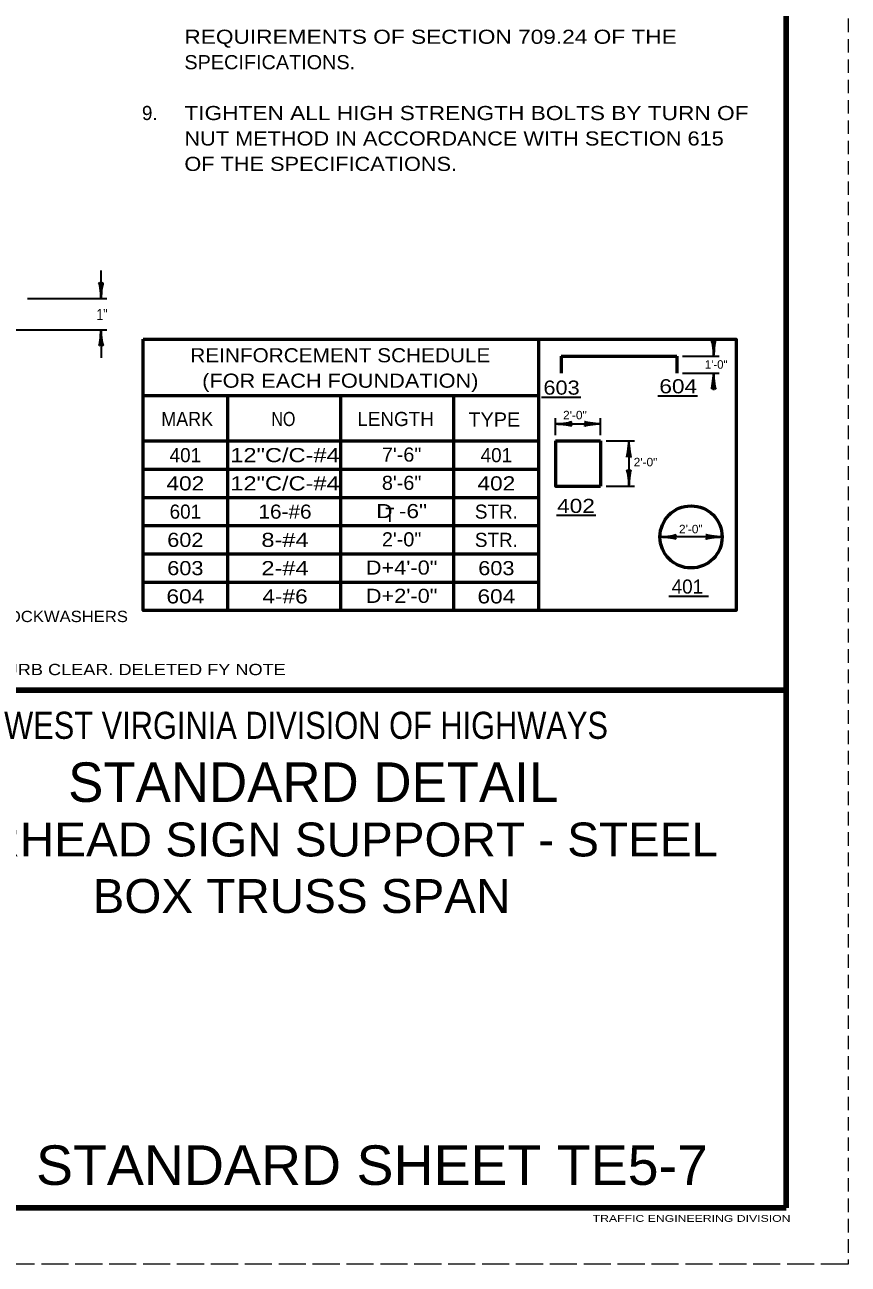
# Model space of a CAD drawing. Extents: x -1 to 679, y -1 to 440.
# Drawn here: x 533.3 to 679, y -0.5 to 218.8 of the extents above; entities that cross this region are included whole.
import ezdxf
from ezdxf.enums import TextEntityAlignment as Align

# ---------------------------------------------------------------- set-up
doc = ezdxf.new("R2010")
doc.units = 0
doc.header["$LTSCALE"] = 0.8
doc.linetypes.add('LONG_DASHED', pattern=[7.5, 6, -1.5])
doc.linetypes.add('MEDIUM_DASHED', pattern=[4.5, 3, -1.5])
doc.layers.add('1', color=7, linetype='Continuous', lineweight=53)
doc.layers.add('61', color=7, linetype='Continuous', lineweight=35)

msp = doc.modelspace()

# ---------------------------------------------------------------- linework, layer by layer
at = {"layer": '1', "linetype": 'MEDIUM_DASHED', "lineweight": 13}
msp.add_line((679.0305, 439.5003), (679.0105, -0.5197), dxfattribs=at)
at = {"layer": '1', "lineweight": 35}
for p, q in [((546.7608, 170.3577), (546.7608, 175.3577)), ((533.7608, 170.3577), (547.7608, 170.3577)), ((517.2608, 164.8577), (547.7608, 164.8577)), ((546.7608, 164.8577), (546.7608, 159.8577)), ((655.2078, 160.1788), (655.2078, 163.1788)), ((649.7078, 160.1788), (656.2078, 160.1788)), ((649.7078, 157.1788), (656.2078, 157.1788)), ((655.2078, 157.1788), (655.2078, 154.1788)), ((624.7217, 152.883), (631.7217, 152.883)), ((645.3579, 153.1189), (652.3579, 153.1189)), ((627.2078, 146.1788), (627.2078, 149.1788)), ((635.2078, 146.1788), (635.2078, 149.1788)), ((627.2078, 148.1788), (635.2078, 148.1788)), ((636.2078, 145.1788), (641.2078, 145.1788)), ((640.2078, 145.1788), (640.2078, 137.1788)), ((636.2078, 137.1788), (641.2078, 137.1788)), ((627.375, 132.0042), (634.375, 132.0042)), ((656.7078, 128.1788), (645.7078, 128.1788)), ((647.3036, 117.6722), (654.3036, 117.6722))]:
    msp.add_line(p, q, dxfattribs=at)
at = {"layer": '1'}
for p, q in [((624.2078, 163.1788), (624.2078, 115.1787)), ((628.2078, 160.1788), (648.7078, 160.1788)), ((628.2078, 160.1788), (628.2078, 157.1788)), ((648.7078, 160.1788), (648.7078, 157.1788)), ((554.2078, 153.1788), (624.2078, 153.1788)), ((569.2078, 115.1787), (569.2078, 153.1788)), ((589.2078, 115.1787), (589.2078, 153.1788)), ((609.2078, 115.1787), (609.2078, 153.1788)), ((554.2078, 145.1788), (624.2078, 145.1788)), ((627.2078, 145.1788), (635.2078, 145.1788)), ((635.2078, 145.1788), (635.2078, 137.1788)), ((554.2078, 140.1788), (624.2078, 140.1788)), ((554.2078, 135.1788), (624.2078, 135.1788)), ((554.2078, 130.1788), (624.2078, 130.1788)), ((554.2078, 125.1787), (624.2078, 125.1787)), ((554.2078, 120.1787), (624.2078, 120.1787))]:
    msp.add_line(p, q, dxfattribs=at)
msp.add_lwpolyline([(554.2078, 163.1788), (659.2078, 163.1788), (659.2078, 115.1787), (554.2078, 115.1787)], close=True, dxfattribs=at)
msp.add_lwpolyline([(627.2078, 145.1788), (627.2078, 137.1788), (635.2078, 137.1788)], dxfattribs=at)
at = {"layer": '1', "lineweight": 158}
msp.add_lwpolyline([(496.4105, 9.4603), (496.4105, 101.0403), (668.0705, 101.0403)], dxfattribs=at)
at = {"layer": '1'}
msp.add_circle((651.2078, 128.1788), 5.5, dxfattribs=at)
at = {"layer": '1', "lineweight": 40}
for centre, major_axis, ratio, start_param, end_param in [((546.4845, 171.4489), (0.1562, -1.7857), 0.122415, 0.89635335, 3.14159265), ((546.4845, 171.4489), (0.1562, -1.7857), 0.122415, 0.89635335, 3.14159265), ((546.9724, 171.4783), (-0.1757, -1.7565), 0.07063, 3.14071475, 5.41810995), ((546.9724, 171.4783), (-0.1757, -1.7565), 0.07063, 3.14071475, 5.41810995), ((546.5491, 163.7372), (0.1757, 1.7565), 0.07063, 3.14071475, 5.41810995), ((547.037, 163.7666), (-0.1562, 1.7857), 0.122415, 0.89635335, 3.14159265), ((654.9315, 161.2699), (0.1562, -1.7857), 0.122415, 0.89635335, 3.14159265), ((654.9315, 161.2699), (0.1562, -1.7857), 0.122415, 0.89635335, 3.14159265), ((655.4194, 161.2993), (-0.1757, -1.7565), 0.07063, 3.14071475, 5.41810995), ((655.4194, 161.2993), (-0.1757, -1.7565), 0.07063, 3.14071475, 5.41810995), ((654.9962, 156.0582), (0.1757, 1.7565), 0.07063, 3.14071475, 5.41810995), ((655.4841, 156.0876), (-0.1562, 1.7857), 0.122415, 0.89635335, 3.14159265), ((628.3283, 147.9671), (-1.7565, 0.1757), 0.07063, 3.14071475, 5.41810995), ((628.299, 148.455), (-1.7857, -0.1562), 0.122415, 0.89635335, 3.14159265), ((634.1166, 147.9025), (1.7857, 0.1562), 0.122415, 0.89635335, 3.14159265), ((634.1166, 147.9025), (1.7857, 0.1562), 0.122415, 0.89635335, 3.14159265), ((634.0873, 148.3904), (1.7565, -0.1757), 0.07063, 3.14071475, 5.41810995), ((634.0873, 148.3904), (1.7565, -0.1757), 0.07063, 3.14071475, 5.41810995), ((639.9962, 144.0582), (0.1757, 1.7565), 0.07063, 3.14071475, 5.41810995), ((640.4841, 144.0876), (-0.1562, 1.7857), 0.122415, 0.89635335, 3.14159265), ((639.9315, 138.2699), (0.1562, -1.7857), 0.122415, 0.89635335, 3.14159265), ((639.9315, 138.2699), (0.1562, -1.7857), 0.122415, 0.89635335, 3.14159265), ((640.4194, 138.2993), (-0.1757, -1.7565), 0.07063, 3.14071475, 5.41810995), ((640.4194, 138.2993), (-0.1757, -1.7565), 0.07063, 3.14071475, 5.41810995), ((646.8283, 127.9671), (-1.7565, 0.1757), 0.07063, 3.14071475, 5.41810995), ((646.799, 128.455), (-1.7857, -0.1562), 0.122415, 0.89635335, 3.14159265), ((655.6166, 127.9025), (1.7857, 0.1562), 0.122415, 0.89635335, 3.14159265), ((655.5873, 128.3904), (1.7565, -0.1757), 0.07063, 3.14071475, 5.41810995)]:
    msp.add_ellipse(centre, major_axis=major_axis, ratio=ratio, start_param=start_param, end_param=end_param, dxfattribs=at)
at = {"layer": '61', "lineweight": 158}
for p, q in [((668.0505, 429.5003), (668.0705, 9.4603)), ((668.0705, 9.4603), (29.0105, 9.4803))]:
    msp.add_line(p, q, dxfattribs=at)
at = {"layer": '61', "linetype": 'LONG_DASHED', "lineweight": 13}
msp.add_line((679.0105, -0.5197), (-1.0495, -0.5397), dxfattribs=at)

# ---------------------------------------------------------------- texts
at = {"layer": '1'}
for s, height, width, p in [('REQUIREMENTS OF SECTION 709.24 OF THE', 2.5, 1.2, (561.5204, 215.4487)), ('SPECIFICATIONS.', 2.5, 1.05, (561.5204, 210.9487)), ('TIGHTEN ALL HIGH STRENGTH BOLTS BY TURN OF', 2.5, 1.2, (561.5204, 201.9487)), ('NUT METHOD IN ACCORDANCE WITH SECTION 615', 2.5, 1.15, (561.5204, 197.4487)), ('OF THE SPECIFICATIONS.', 2.5, 1.15, (561.5204, 192.9487)), ('1"', 2, 0.8, (545.9692, 166.545)), ('603', 2.5, 1.15, (625.0755, 153.3548)), ('604', 2.5, 1.2, (645.5937, 153.5907)), ('MARK', 2.5, 0.95, (557.4248, 147.8038)), ('NO', 2.5, 0.85, (576.9076, 147.8038)), ('TYPE', 2.5, 1.05, (611.802, 147.7067)), ('2\'-0"', 1.5, 1.05, (628.5541, 148.9903)), ('2\'-0"', 1.5, 1.05, (641.0537, 140.6743)), ('402', 2.5, 1.2, (627.4928, 132.4171)), ('T', 2.5, 0.8, (597.0688, 130.8356)), ('2\'-0"', 1.5, 1.05, (649.0723, 128.8193)), ('DELETED GROUT, LOCKWASHERS', 2, 1.1, (501.9965, 113.1058)), ('ADDED GR AND CURB CLEAR. DELETED FY NOTE', 2, 1.2, (501.8901, 103.7128)), ('STANDARD SHEET TE5-7 ', 6.993, 1.05, (535.2505, 13.5003)), ('TRAFFIC ENGINEERING DIVISION', 1.2, 1.35, (633.7905, 6.9603))]:
    msp.add_text(s, height=height, dxfattribs=dict(at, width=width)).set_placement(p)
for s, height, p in [('9.', 2.5, (554.0035, 201.9574)), ('1\'-0"', 1.5, (653.6712, 157.9553)), ('LENGTH', 2.5, (592.1254, 147.8038)), ('401', 2.5, (647.7752, 118.144))]:
    msp.add_text(s, height=height, dxfattribs=at).set_placement(p)
for s, height, width, p in [('REINFORCEMENT SCHEDULE', 2.5, 1.1, (589.1206, 159.0815)), ('(FOR EACH FOUNDATION)', 2.5, 1.15, (589.1206, 154.5815)), ('12"C/C-#4', 2.5, 1.25, (579.3308, 141.4069)), ('7\'-6"', 2.5, 1.05, (599.9767, 141.5038)), ('402', 2.5, 1.2, (561.6896, 136.4069)), ('12"C/C-#4', 2.5, 1.25, (579.3308, 136.4069)), ('8\'-6"', 2.5, 1.05, (599.9767, 136.5038)), ('402', 2.5, 1.2, (616.7454, 136.4069)), ('16-#6', 2.5, 1.1, (579.3307, 131.4069)), ('D -6"', 2.5, 1.2, (599.9767, 131.5038)), ('602', 2.5, 1.15, (561.6897, 126.4069)), ('8-#4', 2.5, 1.25, (579.3307, 126.4069)), ('2\'-0"', 2.5, 1.05, (599.9766, 126.5038)), ('603', 2.5, 1.15, (561.6897, 121.4069)), ('2-#4', 2.5, 1.25, (579.3307, 121.4069)), ('D+4\'-0"', 2.5, 1.15, (599.9766, 121.5038)), ('603', 2.5, 1.15, (616.7455, 121.4069)), ('604', 2.5, 1.2, (561.6897, 116.4069)), ('4-#6', 2.5, 1.2, (579.3308, 116.4069)), ('D+2\'-0"', 2.5, 1.15, (599.9767, 116.5038)), ('604', 2.5, 1.2, (616.7455, 116.4069)), ('WEST VIRGINIA DIVISION OF HIGHWAYS', 4.795, 0.85, (583.0588, 92.4403)), ('OVERHEAD SIGN SUPPORT - STEEL', 6, 1.05, (582.2532, 71.628)), ('BOX TRUSS SPAN', 6, 1.05, (582.2532, 61.628))]:
    msp.add_text(s, height=height, dxfattribs=dict(at, width=width)).set_placement(p, align=Align.CENTER)
for s, height, p in [('401', 2.5, (561.6896, 141.4069)), ('401', 2.5, (616.7454, 141.4069)), ('601', 2.5, (561.6897, 131.4069)), ('STR.', 2.5, (616.7454, 131.4069)), ('STR.', 2.5, (616.7454, 126.4069)), ('STANDARD DETAIL', 6.993, (584.3275, 81.2803))]:
    msp.add_text(s, height=height, dxfattribs=at).set_placement(p, align=Align.CENTER)

doc.saveas('drawing.dxf')
